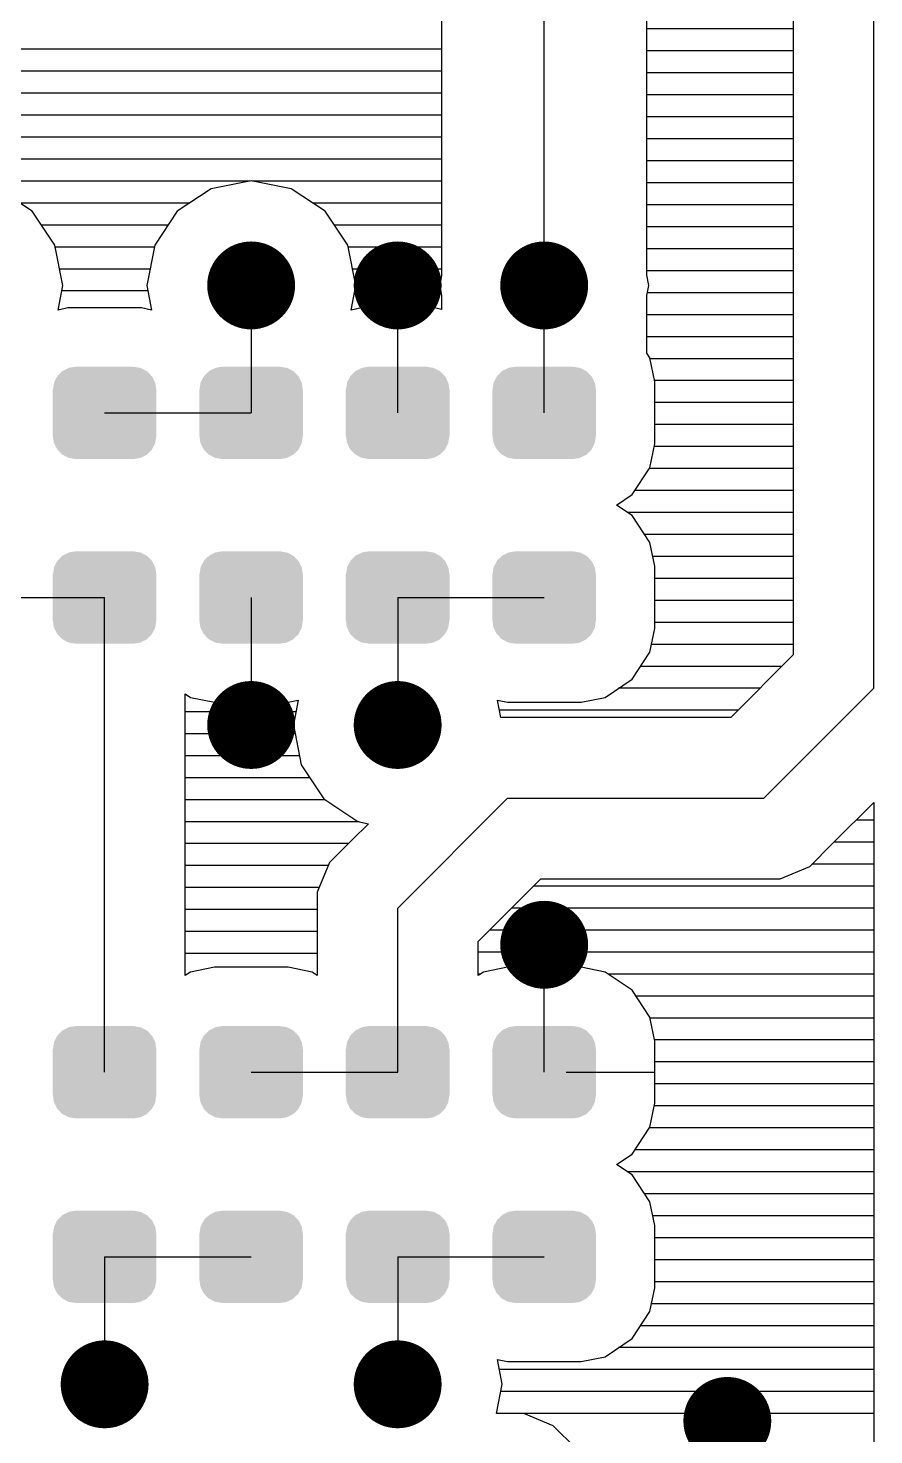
# Model space of a CAD drawing. Extents: x 295 to 953, y 10 to 290.
# Drawn here: x 736.46 to 752.59, y 192.79 to 219.61 of the extents above; entities that cross this region are included whole.
import ezdxf

# ---------------------------------------------------------------- set-up
doc = ezdxf.new("R2010")
doc.units = 0
doc.header["$LTSCALE"] = 5
doc.header["$MEASUREMENT"] = 0
doc.layers.get('0').update_dxf_attribs({"linetype": 'CONTINUOUS', "lineweight": 25})
doc.layers.add('DV-DPO-A6_BOT', color=7, linetype='CONTINUOUS')

msp = doc.modelspace()

# ---------------------------------------------------------------- linework, layer by layer
at = {"const_width": 0.838}
for points in [[(741.136, 214.707, -1), (740.298, 214.707, -1)], [(743.93, 214.707, -1), (743.092, 214.707, -1)], [(746.724, 214.707, -1), (745.886, 214.707, -1)], [(741.136, 206.325, -1), (740.298, 206.325, -1)], [(743.93, 206.325, -1), (743.092, 206.325, -1)], [(746.724, 202.134, -1), (745.886, 202.134, -1)], [(738.342, 193.752, -1), (737.504, 193.752, -1)], [(743.93, 193.752, -1), (743.092, 193.752, -1)], [(750.216, 193.054, -1), (749.378, 193.054, -1)]]:
    msp.add_lwpolyline(points, format="xyb", close=True, dxfattribs=at)
for points in [[(738.82, 212.979), (738.734, 213.068), (737.023, 212.979), (737.114, 213.068)], [(738.734, 213.068), (738.718, 213.077), (737.114, 213.068), (737.123, 213.077)], [(738.718, 213.077), (738.611, 213.133), (737.123, 213.077), (737.24, 213.133)], [(738.611, 213.133), (738.584, 213.138), (737.24, 213.133), (737.249, 213.138)], [(738.584, 213.138), (738.473, 213.156), (737.249, 213.138), (737.372, 213.156)], [(741.614, 212.979), (741.528, 213.068), (739.817, 212.979), (739.908, 213.068)], [(741.528, 213.068), (741.512, 213.077), (739.908, 213.068), (739.917, 213.077)], [(741.512, 213.077), (741.405, 213.133), (739.917, 213.077), (740.034, 213.133)], [(741.405, 213.133), (741.378, 213.138), (740.034, 213.133), (740.043, 213.138)], [(741.378, 213.138), (741.267, 213.156), (740.043, 213.138), (740.166, 213.156)], [(744.408, 212.979), (744.322, 213.068), (742.611, 212.979), (742.702, 213.068)], [(744.322, 213.068), (744.306, 213.077), (742.702, 213.068), (742.711, 213.077)], [(744.306, 213.077), (744.199, 213.133), (742.711, 213.077), (742.828, 213.133)], [(744.199, 213.133), (744.172, 213.138), (742.828, 213.133), (742.837, 213.138)], [(744.172, 213.138), (744.061, 213.156), (742.837, 213.138), (742.96, 213.156)], [(747.202, 212.979), (747.116, 213.068), (745.405, 212.979), (745.496, 213.068)], [(747.116, 213.068), (747.1, 213.077), (745.496, 213.068), (745.505, 213.077)], [(747.1, 213.077), (746.993, 213.133), (745.505, 213.077), (745.622, 213.133)], [(746.993, 213.133), (746.966, 213.138), (745.622, 213.133), (745.631, 213.138)], [(746.966, 213.138), (746.855, 213.156), (745.631, 213.138), (745.754, 213.156)], [(738.909, 212.718), (738.891, 212.842), (736.937, 212.718), (736.957, 212.842)], [(738.891, 212.842), (738.885, 212.856), (736.957, 212.842), (736.959, 212.856)], [(738.885, 212.856), (738.831, 212.968), (736.959, 212.856), (737.017, 212.968)], [(738.831, 212.968), (738.82, 212.979), (737.017, 212.968), (737.023, 212.979)], [(741.703, 212.718), (741.685, 212.842), (739.731, 212.718), (739.751, 212.842)], [(741.685, 212.842), (741.679, 212.856), (739.751, 212.842), (739.753, 212.856)], [(741.679, 212.856), (741.625, 212.968), (739.753, 212.856), (739.811, 212.968)], [(741.625, 212.968), (741.614, 212.979), (739.811, 212.968), (739.817, 212.979)], [(744.497, 212.718), (744.479, 212.842), (742.525, 212.718), (742.545, 212.842)], [(744.479, 212.842), (744.473, 212.856), (742.545, 212.842), (742.547, 212.856)], [(744.473, 212.856), (744.419, 212.968), (742.547, 212.856), (742.605, 212.968)], [(744.419, 212.968), (744.408, 212.979), (742.605, 212.968), (742.611, 212.979)], [(747.291, 212.718), (747.273, 212.842), (745.319, 212.718), (745.339, 212.842)], [(747.273, 212.842), (747.267, 212.856), (745.339, 212.842), (745.341, 212.856)], [(747.267, 212.856), (747.213, 212.968), (745.341, 212.856), (745.399, 212.968)], [(747.213, 212.968), (747.202, 212.979), (745.399, 212.968), (745.405, 212.979)], [(738.912, 211.835), (738.912, 212.718), (736.934, 211.835), (736.934, 212.718)], [(741.706, 211.835), (741.706, 212.718), (739.728, 211.835), (739.728, 212.718)], [(744.5, 211.835), (744.5, 212.718), (742.522, 211.835), (742.522, 212.718)], [(747.294, 211.835), (747.294, 212.718), (745.316, 211.835), (745.316, 212.718)], [(738.889, 211.711), (738.909, 211.835), (736.954, 211.711), (736.937, 211.835)], [(738.887, 211.697), (738.889, 211.711), (736.961, 211.697), (736.954, 211.711)], [(738.829, 211.585), (738.887, 211.697), (737.015, 211.585), (736.961, 211.697)], [(741.683, 211.711), (741.703, 211.835), (739.748, 211.711), (739.731, 211.835)], [(741.681, 211.697), (741.683, 211.711), (739.755, 211.697), (739.748, 211.711)], [(741.623, 211.585), (741.681, 211.697), (739.809, 211.585), (739.755, 211.697)], [(744.477, 211.711), (744.497, 211.835), (742.542, 211.711), (742.525, 211.835)], [(744.475, 211.697), (744.477, 211.711), (742.549, 211.697), (742.542, 211.711)], [(744.417, 211.585), (744.475, 211.697), (742.603, 211.585), (742.549, 211.697)], [(747.271, 211.711), (747.291, 211.835), (745.336, 211.711), (745.319, 211.835)], [(747.269, 211.697), (747.271, 211.711), (745.343, 211.697), (745.336, 211.711)], [(747.211, 211.585), (747.269, 211.697), (745.397, 211.585), (745.343, 211.697)], [(738.823, 211.573), (738.829, 211.585), (737.026, 211.573), (737.015, 211.585)], [(738.731, 211.484), (738.823, 211.573), (737.111, 211.484), (737.026, 211.573)], [(738.723, 211.476), (738.731, 211.484), (737.128, 211.476), (737.111, 211.484)], [(738.606, 211.419), (738.723, 211.476), (737.235, 211.419), (737.128, 211.476)], [(738.597, 211.415), (738.606, 211.419), (737.261, 211.415), (737.235, 211.419)], [(738.473, 211.396), (738.597, 211.415), (737.372, 211.396), (737.261, 211.415)], [(741.617, 211.573), (741.623, 211.585), (739.82, 211.573), (739.809, 211.585)], [(741.525, 211.484), (741.617, 211.573), (739.905, 211.484), (739.82, 211.573)], [(741.517, 211.476), (741.525, 211.484), (739.922, 211.476), (739.905, 211.484)], [(741.4, 211.419), (741.517, 211.476), (740.029, 211.419), (739.922, 211.476)], [(741.391, 211.415), (741.4, 211.419), (740.055, 211.415), (740.029, 211.419)], [(741.267, 211.396), (741.391, 211.415), (740.166, 211.396), (740.055, 211.415)], [(744.411, 211.573), (744.417, 211.585), (742.614, 211.573), (742.603, 211.585)], [(744.319, 211.484), (744.411, 211.573), (742.699, 211.484), (742.614, 211.573)], [(744.311, 211.476), (744.319, 211.484), (742.716, 211.476), (742.699, 211.484)], [(744.194, 211.419), (744.311, 211.476), (742.823, 211.419), (742.716, 211.476)], [(744.185, 211.415), (744.194, 211.419), (742.849, 211.415), (742.823, 211.419)], [(744.061, 211.396), (744.185, 211.415), (742.96, 211.396), (742.849, 211.415)], [(747.205, 211.573), (747.211, 211.585), (745.408, 211.573), (745.397, 211.585)], [(747.113, 211.484), (747.205, 211.573), (745.493, 211.484), (745.408, 211.573)], [(747.105, 211.476), (747.113, 211.484), (745.51, 211.476), (745.493, 211.484)], [(746.988, 211.419), (747.105, 211.476), (745.617, 211.419), (745.51, 211.476)], [(746.979, 211.415), (746.988, 211.419), (745.643, 211.415), (745.617, 211.419)], [(746.855, 211.396), (746.979, 211.415), (745.754, 211.396), (745.643, 211.415)], [(738.82, 209.459), (738.734, 209.548), (737.023, 209.459), (737.114, 209.548)], [(738.734, 209.548), (738.718, 209.556), (737.114, 209.548), (737.123, 209.556)], [(738.718, 209.556), (738.611, 209.613), (737.123, 209.556), (737.24, 209.613)], [(738.611, 209.613), (738.584, 209.617), (737.24, 209.613), (737.249, 209.617)], [(738.584, 209.617), (738.473, 209.636), (737.249, 209.617), (737.372, 209.636)], [(741.614, 209.459), (741.528, 209.548), (739.817, 209.459), (739.908, 209.548)], [(741.528, 209.548), (741.512, 209.556), (739.908, 209.548), (739.917, 209.556)], [(741.512, 209.556), (741.405, 209.613), (739.917, 209.556), (740.034, 209.613)], [(741.405, 209.613), (741.378, 209.617), (740.034, 209.613), (740.043, 209.617)], [(741.378, 209.617), (741.267, 209.636), (740.043, 209.617), (740.166, 209.636)], [(744.408, 209.459), (744.322, 209.548), (742.611, 209.459), (742.702, 209.548)], [(744.322, 209.548), (744.306, 209.556), (742.702, 209.548), (742.711, 209.556)], [(744.306, 209.556), (744.199, 209.613), (742.711, 209.556), (742.828, 209.613)], [(744.199, 209.613), (744.172, 209.617), (742.828, 209.613), (742.837, 209.617)], [(744.172, 209.617), (744.061, 209.636), (742.837, 209.617), (742.96, 209.636)], [(747.202, 209.459), (747.116, 209.548), (745.405, 209.459), (745.496, 209.548)], [(747.116, 209.548), (747.1, 209.556), (745.496, 209.548), (745.505, 209.556)], [(747.1, 209.556), (746.993, 209.613), (745.505, 209.556), (745.622, 209.613)], [(746.993, 209.613), (746.966, 209.617), (745.622, 209.613), (745.631, 209.617)], [(746.966, 209.617), (746.855, 209.636), (745.631, 209.617), (745.754, 209.636)], [(738.909, 209.197), (738.891, 209.321), (736.937, 209.197), (736.957, 209.321)], [(738.891, 209.321), (738.885, 209.335), (736.957, 209.321), (736.959, 209.335)], [(738.885, 209.335), (738.831, 209.447), (736.959, 209.335), (737.017, 209.447)], [(738.831, 209.447), (738.82, 209.459), (737.017, 209.447), (737.023, 209.459)], [(741.703, 209.197), (741.685, 209.321), (739.731, 209.197), (739.751, 209.321)], [(741.685, 209.321), (741.679, 209.335), (739.751, 209.321), (739.753, 209.335)], [(741.679, 209.335), (741.625, 209.447), (739.753, 209.335), (739.811, 209.447)], [(741.625, 209.447), (741.614, 209.459), (739.811, 209.447), (739.817, 209.459)], [(744.497, 209.197), (744.479, 209.321), (742.525, 209.197), (742.545, 209.321)], [(744.479, 209.321), (744.473, 209.335), (742.545, 209.321), (742.547, 209.335)], [(744.473, 209.335), (744.419, 209.447), (742.547, 209.335), (742.605, 209.447)], [(744.419, 209.447), (744.408, 209.459), (742.605, 209.447), (742.611, 209.459)], [(747.291, 209.197), (747.273, 209.321), (745.319, 209.197), (745.339, 209.321)], [(747.273, 209.321), (747.267, 209.335), (745.339, 209.321), (745.341, 209.335)], [(747.267, 209.335), (747.213, 209.447), (745.341, 209.335), (745.399, 209.447)], [(747.213, 209.447), (747.202, 209.459), (745.399, 209.447), (745.405, 209.459)], [(738.912, 208.314), (738.912, 209.197), (736.934, 208.314), (736.934, 209.197)], [(741.706, 208.314), (741.706, 209.197), (739.728, 208.314), (739.728, 209.197)], [(744.5, 208.314), (744.5, 209.197), (742.522, 208.314), (742.522, 209.197)], [(747.294, 208.314), (747.294, 209.197), (745.316, 208.314), (745.316, 209.197)], [(738.889, 208.191), (738.909, 208.314), (736.954, 208.191), (736.937, 208.314)], [(738.887, 208.177), (738.889, 208.191), (736.961, 208.177), (736.954, 208.191)], [(738.829, 208.065), (738.887, 208.177), (737.015, 208.065), (736.961, 208.177)], [(741.683, 208.191), (741.703, 208.314), (739.748, 208.191), (739.731, 208.314)], [(741.681, 208.177), (741.683, 208.191), (739.755, 208.177), (739.748, 208.191)], [(741.623, 208.065), (741.681, 208.177), (739.809, 208.065), (739.755, 208.177)], [(744.477, 208.191), (744.497, 208.314), (742.542, 208.191), (742.525, 208.314)], [(744.475, 208.177), (744.477, 208.191), (742.549, 208.177), (742.542, 208.191)], [(744.417, 208.065), (744.475, 208.177), (742.603, 208.065), (742.549, 208.177)], [(747.271, 208.191), (747.291, 208.314), (745.336, 208.191), (745.319, 208.314)], [(747.269, 208.177), (747.271, 208.191), (745.343, 208.177), (745.336, 208.191)], [(747.211, 208.065), (747.269, 208.177), (745.397, 208.065), (745.343, 208.177)], [(738.823, 208.053), (738.829, 208.065), (737.026, 208.053), (737.015, 208.065)], [(738.731, 207.964), (738.823, 208.053), (737.111, 207.964), (737.026, 208.053)], [(738.723, 207.955), (738.731, 207.964), (737.128, 207.955), (737.111, 207.964)], [(738.606, 207.899), (738.723, 207.955), (737.235, 207.899), (737.128, 207.955)], [(738.597, 207.894), (738.606, 207.899), (737.261, 207.894), (737.235, 207.899)], [(741.617, 208.053), (741.623, 208.065), (739.82, 208.053), (739.809, 208.065)], [(741.525, 207.964), (741.617, 208.053), (739.905, 207.964), (739.82, 208.053)], [(741.517, 207.955), (741.525, 207.964), (739.922, 207.955), (739.905, 207.964)], [(741.4, 207.899), (741.517, 207.955), (740.029, 207.899), (739.922, 207.955)], [(741.391, 207.894), (741.4, 207.899), (740.055, 207.894), (740.029, 207.899)], [(744.411, 208.053), (744.417, 208.065), (742.614, 208.053), (742.603, 208.065)], [(744.319, 207.964), (744.411, 208.053), (742.699, 207.964), (742.614, 208.053)], [(744.311, 207.955), (744.319, 207.964), (742.716, 207.955), (742.699, 207.964)], [(744.194, 207.899), (744.311, 207.955), (742.823, 207.899), (742.716, 207.955)], [(744.185, 207.894), (744.194, 207.899), (742.849, 207.894), (742.823, 207.899)], [(747.205, 208.053), (747.211, 208.065), (745.408, 208.053), (745.397, 208.065)], [(747.113, 207.964), (747.205, 208.053), (745.493, 207.964), (745.408, 208.053)], [(747.105, 207.955), (747.113, 207.964), (745.51, 207.955), (745.493, 207.964)], [(746.988, 207.899), (747.105, 207.955), (745.617, 207.899), (745.51, 207.955)], [(746.979, 207.894), (746.988, 207.899), (745.643, 207.894), (745.617, 207.899)], [(738.473, 207.876), (738.597, 207.894), (737.372, 207.876), (737.261, 207.894)], [(741.267, 207.876), (741.391, 207.894), (740.166, 207.876), (740.055, 207.894)], [(744.061, 207.876), (744.185, 207.894), (742.96, 207.876), (742.849, 207.894)], [(746.855, 207.876), (746.979, 207.894), (745.754, 207.876), (745.643, 207.894)], [(738.885, 200.283), (738.831, 200.395), (736.959, 200.283), (737.017, 200.395)], [(738.831, 200.395), (738.82, 200.406), (737.017, 200.395), (737.023, 200.406)], [(738.82, 200.406), (738.734, 200.495), (737.023, 200.406), (737.114, 200.495)], [(738.734, 200.495), (738.718, 200.504), (737.114, 200.495), (737.123, 200.504)], [(738.718, 200.504), (738.611, 200.56), (737.123, 200.504), (737.24, 200.56)], [(738.611, 200.56), (738.584, 200.565), (737.24, 200.56), (737.249, 200.565)], [(738.584, 200.565), (738.473, 200.583), (737.249, 200.565), (737.372, 200.583)], [(741.679, 200.283), (741.625, 200.395), (739.753, 200.283), (739.811, 200.395)], [(741.625, 200.395), (741.614, 200.406), (739.811, 200.395), (739.817, 200.406)], [(741.614, 200.406), (741.528, 200.495), (739.817, 200.406), (739.908, 200.495)], [(741.528, 200.495), (741.512, 200.504), (739.908, 200.495), (739.917, 200.504)], [(741.512, 200.504), (741.405, 200.56), (739.917, 200.504), (740.034, 200.56)], [(741.405, 200.56), (741.378, 200.565), (740.034, 200.56), (740.043, 200.565)], [(741.378, 200.565), (741.267, 200.583), (740.043, 200.565), (740.166, 200.583)], [(744.473, 200.283), (744.419, 200.395), (742.547, 200.283), (742.605, 200.395)], [(744.419, 200.395), (744.408, 200.406), (742.605, 200.395), (742.611, 200.406)], [(744.408, 200.406), (744.322, 200.495), (742.611, 200.406), (742.702, 200.495)], [(744.322, 200.495), (744.306, 200.504), (742.702, 200.495), (742.711, 200.504)], [(744.306, 200.504), (744.199, 200.56), (742.711, 200.504), (742.828, 200.56)], [(744.199, 200.56), (744.172, 200.565), (742.828, 200.56), (742.837, 200.565)], [(744.172, 200.565), (744.061, 200.583), (742.837, 200.565), (742.96, 200.583)], [(747.267, 200.283), (747.213, 200.395), (745.341, 200.283), (745.399, 200.395)], [(747.213, 200.395), (747.202, 200.406), (745.399, 200.395), (745.405, 200.406)], [(747.202, 200.406), (747.116, 200.495), (745.405, 200.406), (745.496, 200.495)], [(747.116, 200.495), (747.1, 200.504), (745.496, 200.495), (745.505, 200.504)], [(747.1, 200.504), (746.993, 200.56), (745.505, 200.504), (745.622, 200.56)], [(746.993, 200.56), (746.966, 200.565), (745.622, 200.56), (745.631, 200.565)], [(746.966, 200.565), (746.855, 200.583), (745.631, 200.565), (745.754, 200.583)], [(738.912, 199.262), (738.912, 200.145), (736.934, 199.262), (736.934, 200.145)], [(738.909, 200.145), (738.891, 200.269), (736.937, 200.145), (736.957, 200.269)], [(738.891, 200.269), (738.885, 200.283), (736.957, 200.269), (736.959, 200.283)], [(741.706, 199.262), (741.706, 200.145), (739.728, 199.262), (739.728, 200.145)], [(741.703, 200.145), (741.685, 200.269), (739.731, 200.145), (739.751, 200.269)], [(741.685, 200.269), (741.679, 200.283), (739.751, 200.269), (739.753, 200.283)], [(744.5, 199.262), (744.5, 200.145), (742.522, 199.262), (742.522, 200.145)], [(744.497, 200.145), (744.479, 200.269), (742.525, 200.145), (742.545, 200.269)], [(744.479, 200.269), (744.473, 200.283), (742.545, 200.269), (742.547, 200.283)], [(747.294, 199.262), (747.294, 200.145), (745.316, 199.262), (745.316, 200.145)], [(747.291, 200.145), (747.273, 200.269), (745.319, 200.145), (745.339, 200.269)], [(747.273, 200.269), (747.267, 200.283), (745.339, 200.269), (745.341, 200.283)], [(738.889, 199.138), (738.909, 199.262), (736.954, 199.138), (736.937, 199.262)], [(738.887, 199.124), (738.889, 199.138), (736.961, 199.124), (736.954, 199.138)], [(738.829, 199.012), (738.887, 199.124), (737.015, 199.012), (736.961, 199.124)], [(741.683, 199.138), (741.703, 199.262), (739.748, 199.138), (739.731, 199.262)], [(741.681, 199.124), (741.683, 199.138), (739.755, 199.124), (739.748, 199.138)], [(741.623, 199.012), (741.681, 199.124), (739.809, 199.012), (739.755, 199.124)], [(744.477, 199.138), (744.497, 199.262), (742.542, 199.138), (742.525, 199.262)], [(744.475, 199.124), (744.477, 199.138), (742.549, 199.124), (742.542, 199.138)], [(744.417, 199.012), (744.475, 199.124), (742.603, 199.012), (742.549, 199.124)], [(747.271, 199.138), (747.291, 199.262), (745.336, 199.138), (745.319, 199.262)], [(747.269, 199.124), (747.271, 199.138), (745.343, 199.124), (745.336, 199.138)], [(747.211, 199.012), (747.269, 199.124), (745.397, 199.012), (745.343, 199.124)], [(738.823, 199), (738.829, 199.012), (737.026, 199), (737.015, 199.012)], [(738.731, 198.911), (738.823, 199), (737.111, 198.911), (737.026, 199)], [(738.723, 198.903), (738.731, 198.911), (737.128, 198.903), (737.111, 198.911)], [(738.606, 198.846), (738.723, 198.903), (737.235, 198.846), (737.128, 198.903)], [(738.597, 198.842), (738.606, 198.846), (737.261, 198.842), (737.235, 198.846)], [(738.473, 198.823), (738.597, 198.842), (737.372, 198.823), (737.261, 198.842)], [(741.617, 199), (741.623, 199.012), (739.82, 199), (739.809, 199.012)], [(741.525, 198.911), (741.617, 199), (739.905, 198.911), (739.82, 199)], [(741.517, 198.903), (741.525, 198.911), (739.922, 198.903), (739.905, 198.911)], [(741.4, 198.846), (741.517, 198.903), (740.029, 198.846), (739.922, 198.903)], [(741.391, 198.842), (741.4, 198.846), (740.055, 198.842), (740.029, 198.846)], [(741.267, 198.823), (741.391, 198.842), (740.166, 198.823), (740.055, 198.842)], [(744.411, 199), (744.417, 199.012), (742.614, 199), (742.603, 199.012)], [(744.319, 198.911), (744.411, 199), (742.699, 198.911), (742.614, 199)], [(744.311, 198.903), (744.319, 198.911), (742.716, 198.903), (742.699, 198.911)], [(744.194, 198.846), (744.311, 198.903), (742.823, 198.846), (742.716, 198.903)], [(744.185, 198.842), (744.194, 198.846), (742.849, 198.842), (742.823, 198.846)], [(744.061, 198.823), (744.185, 198.842), (742.96, 198.823), (742.849, 198.842)], [(747.205, 199), (747.211, 199.012), (745.408, 199), (745.397, 199.012)], [(747.113, 198.911), (747.205, 199), (745.493, 198.911), (745.408, 199)], [(747.105, 198.903), (747.113, 198.911), (745.51, 198.903), (745.493, 198.911)], [(746.988, 198.846), (747.105, 198.903), (745.617, 198.846), (745.51, 198.903)], [(746.979, 198.842), (746.988, 198.846), (745.643, 198.842), (745.617, 198.846)], [(746.855, 198.823), (746.979, 198.842), (745.754, 198.823), (745.643, 198.842)], [(738.82, 196.886), (738.734, 196.975), (737.023, 196.886), (737.114, 196.975)], [(738.734, 196.975), (738.718, 196.983), (737.114, 196.975), (737.123, 196.983)], [(738.718, 196.983), (738.611, 197.04), (737.123, 196.983), (737.24, 197.04)], [(738.611, 197.04), (738.584, 197.044), (737.24, 197.04), (737.249, 197.044)], [(738.584, 197.044), (738.473, 197.063), (737.249, 197.044), (737.372, 197.063)], [(741.614, 196.886), (741.528, 196.975), (739.817, 196.886), (739.908, 196.975)], [(741.528, 196.975), (741.512, 196.983), (739.908, 196.975), (739.917, 196.983)], [(741.512, 196.983), (741.405, 197.04), (739.917, 196.983), (740.034, 197.04)], [(741.405, 197.04), (741.378, 197.044), (740.034, 197.04), (740.043, 197.044)], [(741.378, 197.044), (741.267, 197.063), (740.043, 197.044), (740.166, 197.063)], [(744.408, 196.886), (744.322, 196.975), (742.611, 196.886), (742.702, 196.975)], [(744.322, 196.975), (744.306, 196.983), (742.702, 196.975), (742.711, 196.983)], [(744.306, 196.983), (744.199, 197.04), (742.711, 196.983), (742.828, 197.04)], [(744.199, 197.04), (744.172, 197.044), (742.828, 197.04), (742.837, 197.044)], [(744.172, 197.044), (744.061, 197.063), (742.837, 197.044), (742.96, 197.063)], [(747.202, 196.886), (747.116, 196.975), (745.405, 196.886), (745.496, 196.975)], [(747.116, 196.975), (747.1, 196.983), (745.496, 196.975), (745.505, 196.983)], [(747.1, 196.983), (746.993, 197.04), (745.505, 196.983), (745.622, 197.04)], [(746.993, 197.04), (746.966, 197.044), (745.622, 197.04), (745.631, 197.044)], [(746.966, 197.044), (746.855, 197.063), (745.631, 197.044), (745.754, 197.063)], [(738.909, 196.624), (738.891, 196.748), (736.937, 196.624), (736.957, 196.748)], [(738.891, 196.748), (738.885, 196.762), (736.957, 196.748), (736.959, 196.762)], [(738.885, 196.762), (738.831, 196.874), (736.959, 196.762), (737.017, 196.874)], [(738.831, 196.874), (738.82, 196.886), (737.017, 196.874), (737.023, 196.886)], [(741.703, 196.624), (741.685, 196.748), (739.731, 196.624), (739.751, 196.748)], [(741.685, 196.748), (741.679, 196.762), (739.751, 196.748), (739.753, 196.762)], [(741.679, 196.762), (741.625, 196.874), (739.753, 196.762), (739.811, 196.874)], [(741.625, 196.874), (741.614, 196.886), (739.811, 196.874), (739.817, 196.886)], [(744.497, 196.624), (744.479, 196.748), (742.525, 196.624), (742.545, 196.748)], [(744.479, 196.748), (744.473, 196.762), (742.545, 196.748), (742.547, 196.762)], [(744.473, 196.762), (744.419, 196.874), (742.547, 196.762), (742.605, 196.874)], [(744.419, 196.874), (744.408, 196.886), (742.605, 196.874), (742.611, 196.886)], [(747.291, 196.624), (747.273, 196.748), (745.319, 196.624), (745.339, 196.748)], [(747.273, 196.748), (747.267, 196.762), (745.339, 196.748), (745.341, 196.762)], [(747.267, 196.762), (747.213, 196.874), (745.341, 196.762), (745.399, 196.874)], [(747.213, 196.874), (747.202, 196.886), (745.399, 196.874), (745.405, 196.886)], [(738.912, 195.741), (738.912, 196.624), (736.934, 195.741), (736.934, 196.624)], [(741.706, 195.741), (741.706, 196.624), (739.728, 195.741), (739.728, 196.624)], [(744.5, 195.741), (744.5, 196.624), (742.522, 195.741), (742.522, 196.624)], [(747.294, 195.741), (747.294, 196.624), (745.316, 195.741), (745.316, 196.624)], [(738.889, 195.618), (738.909, 195.741), (736.954, 195.618), (736.937, 195.741)], [(738.887, 195.604), (738.889, 195.618), (736.961, 195.604), (736.954, 195.618)], [(738.829, 195.492), (738.887, 195.604), (737.015, 195.492), (736.961, 195.604)], [(741.683, 195.618), (741.703, 195.741), (739.748, 195.618), (739.731, 195.741)], [(741.681, 195.604), (741.683, 195.618), (739.755, 195.604), (739.748, 195.618)], [(741.623, 195.492), (741.681, 195.604), (739.809, 195.492), (739.755, 195.604)], [(744.477, 195.618), (744.497, 195.741), (742.542, 195.618), (742.525, 195.741)], [(744.475, 195.604), (744.477, 195.618), (742.549, 195.604), (742.542, 195.618)], [(744.417, 195.492), (744.475, 195.604), (742.603, 195.492), (742.549, 195.604)], [(747.271, 195.618), (747.291, 195.741), (745.336, 195.618), (745.319, 195.741)], [(747.269, 195.604), (747.271, 195.618), (745.343, 195.604), (745.336, 195.618)], [(747.211, 195.492), (747.269, 195.604), (745.397, 195.492), (745.343, 195.604)], [(738.823, 195.48), (738.829, 195.492), (737.026, 195.48), (737.015, 195.492)], [(738.731, 195.391), (738.823, 195.48), (737.111, 195.391), (737.026, 195.48)], [(738.723, 195.382), (738.731, 195.391), (737.128, 195.382), (737.111, 195.391)], [(738.606, 195.326), (738.723, 195.382), (737.235, 195.326), (737.128, 195.382)], [(738.597, 195.321), (738.606, 195.326), (737.261, 195.321), (737.235, 195.326)], [(738.473, 195.303), (738.597, 195.321), (737.372, 195.303), (737.261, 195.321)], [(741.617, 195.48), (741.623, 195.492), (739.82, 195.48), (739.809, 195.492)], [(741.525, 195.391), (741.617, 195.48), (739.905, 195.391), (739.82, 195.48)], [(741.517, 195.382), (741.525, 195.391), (739.922, 195.382), (739.905, 195.391)], [(741.4, 195.326), (741.517, 195.382), (740.029, 195.326), (739.922, 195.382)], [(741.391, 195.321), (741.4, 195.326), (740.055, 195.321), (740.029, 195.326)], [(741.267, 195.303), (741.391, 195.321), (740.166, 195.303), (740.055, 195.321)], [(744.411, 195.48), (744.417, 195.492), (742.614, 195.48), (742.603, 195.492)], [(744.319, 195.391), (744.411, 195.48), (742.699, 195.391), (742.614, 195.48)], [(744.311, 195.382), (744.319, 195.391), (742.716, 195.382), (742.699, 195.391)], [(744.194, 195.326), (744.311, 195.382), (742.823, 195.326), (742.716, 195.382)], [(744.185, 195.321), (744.194, 195.326), (742.849, 195.321), (742.823, 195.326)], [(744.061, 195.303), (744.185, 195.321), (742.96, 195.303), (742.849, 195.321)], [(747.205, 195.48), (747.211, 195.492), (745.408, 195.48), (745.397, 195.492)], [(747.113, 195.391), (747.205, 195.48), (745.493, 195.391), (745.408, 195.48)], [(747.105, 195.382), (747.113, 195.391), (745.51, 195.382), (745.493, 195.391)], [(746.988, 195.326), (747.105, 195.382), (745.617, 195.326), (745.51, 195.382)], [(746.979, 195.321), (746.988, 195.326), (745.643, 195.321), (745.617, 195.326)], [(746.855, 195.303), (746.979, 195.321), (745.754, 195.303), (745.643, 195.321)]]:
    msp.add_solid(points)
at = {"layer": 'DV-DPO-A6_BOT'}
for p, q in [((746.305, 214.707), (746.305, 242.647)), ((748.261, 215.098), (748.261, 242.262)), ((744.349, 241.837), (744.349, 215.098)), ((751.055, 236.668), (751.055, 207.661)), ((752.591, 207.024), (752.591, 236.361)), ((751.055, 219.597), (748.261, 219.597)), ((744.349, 219.211), (708.502, 219.211)), ((751.055, 219.178), (748.261, 219.178)), ((744.349, 218.792), (726.931, 218.792)), ((751.055, 218.758), (748.261, 218.758)), ((744.349, 218.373), (727.35, 218.373)), ((751.055, 218.339), (748.261, 218.339)), ((744.349, 217.954), (727.769, 217.954)), ((751.055, 217.92), (748.261, 217.92)), ((744.349, 217.535), (728.189, 217.535)), ((751.055, 217.501), (748.261, 217.501)), ((744.349, 217.116), (728.608, 217.116)), ((751.055, 217.082), (748.261, 217.082)), ((740.7, 216.696), (735.151, 216.696)), ((736.543, 216.121), (735.894, 216.551)), ((739.957, 216.551), (739.309, 216.121)), ((740.717, 216.702), (739.957, 216.551)), ((741.482, 216.551), (740.717, 216.702)), ((744.349, 216.696), (740.739, 216.696)), ((742.131, 216.121), (741.482, 216.551)), ((751.055, 216.663), (748.261, 216.663)), ((739.549, 216.277), (736.302, 216.277)), ((744.349, 216.277), (741.89, 216.277)), ((751.055, 216.244), (748.261, 216.244)), ((736.973, 215.473), (736.543, 216.121)), ((739.309, 216.121), (738.878, 215.473)), ((742.561, 215.473), (742.131, 216.121)), ((739.135, 215.858), (736.716, 215.858)), ((744.349, 215.858), (742.304, 215.858)), ((751.055, 215.825), (748.261, 215.825)), ((737.124, 214.707), (736.973, 215.473)), ((738.873, 215.439), (736.979, 215.439)), ((738.878, 215.473), (738.728, 214.707)), ((742.712, 214.707), (742.561, 215.473)), ((744.349, 215.439), (742.567, 215.439)), ((751.055, 215.406), (748.261, 215.406)), ((738.789, 215.02), (737.062, 215.02)), ((744.349, 215.02), (742.65, 215.02)), ((744.349, 214.903), (744.316, 214.707)), ((744.349, 215.098), (744.349, 214.903)), ((748.261, 214.903), (748.261, 215.098)), ((751.055, 214.987), (748.261, 214.987)), ((748.3, 214.707), (748.261, 214.903)), ((737.034, 214.238), (737.124, 214.707)), ((738.728, 214.707), (738.817, 214.238)), ((740.717, 214.707), (740.717, 212.276)), ((742.622, 214.238), (742.712, 214.707)), ((743.511, 212.276), (743.511, 214.707)), ((744.316, 214.707), (744.349, 214.517)), ((746.305, 212.276), (746.305, 214.707)), ((748.261, 214.517), (748.3, 214.707)), ((738.744, 214.601), (737.107, 214.601)), ((744.332, 214.601), (742.695, 214.601)), ((744.349, 214.517), (744.349, 214.249)), ((748.261, 214.322), (748.261, 214.517)), ((751.055, 214.567), (748.272, 214.567)), ((737.224, 214.277), (737.034, 214.238)), ((738.627, 214.277), (737.224, 214.277)), ((738.817, 214.238), (738.627, 214.277)), ((742.812, 214.277), (742.622, 214.238)), ((744.215, 214.277), (742.812, 214.277)), ((743.511, 212.695), (743.511, 214.277)), ((744.349, 214.249), (744.215, 214.277)), ((748.261, 213.416), (748.261, 214.322)), ((751.055, 214.148), (748.261, 214.148)), ((751.055, 213.729), (748.261, 213.729)), ((748.322, 213.327), (748.261, 213.416)), ((748.417, 212.869), (748.322, 213.327)), ((751.055, 213.31), (748.328, 213.31)), ((751.055, 212.891), (748.412, 212.891)), ((748.417, 211.684), (748.417, 212.869)), ((751.055, 212.472), (748.417, 212.472)), ((737.923, 212.276), (740.717, 212.276)), ((751.055, 212.053), (748.417, 212.053)), ((748.322, 211.231), (748.417, 211.684)), ((751.055, 211.634), (748.406, 211.634)), ((747.981, 210.717), (748.322, 211.231)), ((751.055, 211.215), (748.317, 211.215)), ((747.685, 210.516), (747.981, 210.717)), ((751.055, 210.796), (748.037, 210.796)), ((747.981, 210.321), (747.685, 210.516)), ((751.055, 210.376), (747.897, 210.376)), ((748.322, 209.806), (747.981, 210.321)), ((751.055, 209.957), (748.222, 209.957)), ((748.417, 209.354), (748.322, 209.806)), ((751.055, 209.538), (748.378, 209.538)), ((748.417, 208.164), (748.417, 209.354)), ((751.055, 209.119), (748.417, 209.119)), ((735.129, 208.756), (737.923, 208.756)), ((737.923, 199.703), (737.923, 208.756)), ((740.717, 208.756), (740.717, 206.325)), ((743.511, 208.756), (746.305, 208.756)), ((743.511, 208.756), (743.511, 206.325)), ((751.055, 208.7), (748.417, 208.7)), ((740.717, 208.337), (740.717, 206.761)), ((748.322, 207.711), (748.417, 208.164)), ((751.055, 208.281), (748.417, 208.281)), ((747.981, 207.197), (748.322, 207.711)), ((751.055, 207.862), (748.356, 207.862)), ((751.055, 207.661), (749.864, 206.465)), ((750.842, 207.443), (748.149, 207.443)), ((747.467, 206.85), (747.981, 207.197)), ((739.46, 206.917), (739.56, 206.85)), ((739.46, 201.547), (739.46, 206.917)), ((739.56, 206.85), (740.018, 206.761)), ((747.009, 206.761), (747.467, 206.85)), ((750.423, 207.024), (747.724, 207.024)), ((750.496, 204.928), (752.591, 207.024)), ((741.566, 206.577), (739.46, 206.577)), ((740.018, 206.761), (741.421, 206.761)), ((741.421, 206.761), (741.611, 206.8)), ((741.611, 206.8), (741.522, 206.325)), ((745.478, 206.465), (745.416, 206.8)), ((745.416, 206.8), (745.606, 206.761)), ((750.004, 206.605), (745.45, 206.605)), ((745.606, 206.761), (747.009, 206.761)), ((741.522, 206.325), (741.672, 205.565)), ((749.864, 206.465), (745.478, 206.465)), ((741.555, 206.157), (739.46, 206.157)), ((741.639, 205.738), (739.46, 205.738)), ((741.672, 205.565), (742.103, 204.917)), ((741.834, 205.319), (739.46, 205.319)), ((742.131, 204.9), (739.46, 204.9)), ((742.103, 204.917), (742.751, 204.487)), ((743.511, 202.833), (745.606, 204.928)), ((745.606, 204.928), (750.496, 204.928)), ((751.803, 204.062), (752.591, 204.85)), ((752.591, 204.85), (752.591, 151.725)), ((742.779, 204.481), (739.46, 204.481)), ((742.952, 204.442), (742.645, 204.135)), ((742.751, 204.487), (742.952, 204.442)), ((752.591, 204.509), (752.251, 204.509)), ((742.567, 204.062), (739.46, 204.062)), ((742.645, 204.135), (742.209, 203.704)), ((751.368, 203.626), (751.803, 204.062)), ((752.591, 204.09), (751.831, 204.09)), ((742.187, 203.643), (739.46, 203.643)), ((742.209, 203.704), (741.974, 203.14)), ((750.803, 203.391), (751.368, 203.626)), ((752.591, 203.671), (751.412, 203.671)), ((745.048, 202.196), (746.243, 203.391)), ((746.243, 203.391), (750.803, 203.391)), ((742.013, 203.224), (739.46, 203.224)), ((741.974, 203.14), (741.974, 201.547)), ((752.591, 203.252), (746.104, 203.252)), ((741.974, 202.805), (739.46, 202.805)), ((743.511, 199.703), (743.511, 202.833)), ((752.591, 202.833), (745.685, 202.833)), ((741.974, 202.386), (739.46, 202.386)), ((752.591, 202.414), (745.266, 202.414)), ((745.048, 201.547), (745.048, 202.196)), ((752.591, 201.994), (745.048, 201.994)), ((746.305, 199.703), (746.305, 202.134)), ((741.974, 201.966), (739.46, 201.966)), ((739.56, 201.614), (739.46, 201.547)), ((740.018, 201.704), (739.56, 201.614)), ((741.421, 201.704), (740.018, 201.704)), ((741.879, 201.614), (741.421, 201.704)), ((741.974, 201.547), (741.879, 201.614)), ((745.148, 201.614), (745.048, 201.547)), ((745.098, 201.575), (745.048, 201.575)), ((745.606, 201.704), (745.148, 201.614)), ((747.009, 201.704), (745.606, 201.704)), ((746.305, 200.122), (746.305, 201.704)), ((747.467, 201.614), (747.009, 201.704)), ((747.981, 201.268), (747.467, 201.614)), ((752.591, 201.575), (747.517, 201.575)), ((748.322, 200.754), (747.981, 201.268)), ((752.591, 201.156), (748.054, 201.156)), ((748.417, 200.296), (748.322, 200.754)), ((752.591, 200.737), (748.328, 200.737)), ((752.591, 200.318), (748.412, 200.318)), ((748.417, 199.111), (748.417, 200.296)), ((752.591, 199.899), (748.417, 199.899)), ((740.717, 199.703), (743.511, 199.703)), ((746.724, 199.703), (748.417, 199.703)), ((752.591, 199.48), (748.417, 199.48)), ((748.322, 198.658), (748.417, 199.111)), ((752.591, 199.061), (748.406, 199.061)), ((747.981, 198.144), (748.322, 198.658)), ((752.591, 198.642), (748.317, 198.642)), ((747.685, 197.943), (747.981, 198.144)), ((752.591, 198.223), (748.037, 198.223)), ((747.981, 197.748), (747.685, 197.943)), ((752.591, 197.803), (747.897, 197.803)), ((748.322, 197.233), (747.981, 197.748)), ((752.591, 197.384), (748.222, 197.384)), ((748.417, 196.781), (748.322, 197.233)), ((752.591, 196.965), (748.378, 196.965)), ((748.417, 195.591), (748.417, 196.781)), ((752.591, 196.546), (748.417, 196.546)), ((737.923, 196.183), (740.717, 196.183)), ((737.923, 196.183), (737.923, 193.752)), ((743.511, 196.183), (746.305, 196.183)), ((743.511, 196.183), (743.511, 193.752)), ((752.591, 196.127), (748.417, 196.127)), ((748.322, 195.138), (748.417, 195.591)), ((752.591, 195.708), (748.417, 195.708)), ((752.591, 195.289), (748.356, 195.289)), ((747.981, 194.624), (748.322, 195.138)), ((752.591, 194.87), (748.149, 194.87)), ((747.467, 194.277), (747.981, 194.624)), ((745.506, 193.752), (745.416, 194.227)), ((745.416, 194.227), (745.606, 194.188)), ((747.009, 194.188), (747.467, 194.277)), ((752.591, 194.451), (747.724, 194.451)), ((752.591, 194.032), (745.45, 194.032)), ((745.606, 194.188), (747.009, 194.188)), ((745.394, 193.193), (745.506, 193.752)), ((752.591, 193.612), (745.478, 193.612)), ((752.591, 193.193), (745.394, 193.193)), ((745.914, 193.193), (745.394, 193.193)), ((746.478, 192.959), (745.914, 193.193)), ((746.914, 192.528), (746.478, 192.959))]:
    msp.add_line(p, q, dxfattribs=at)

doc.saveas('drawing.dxf')
